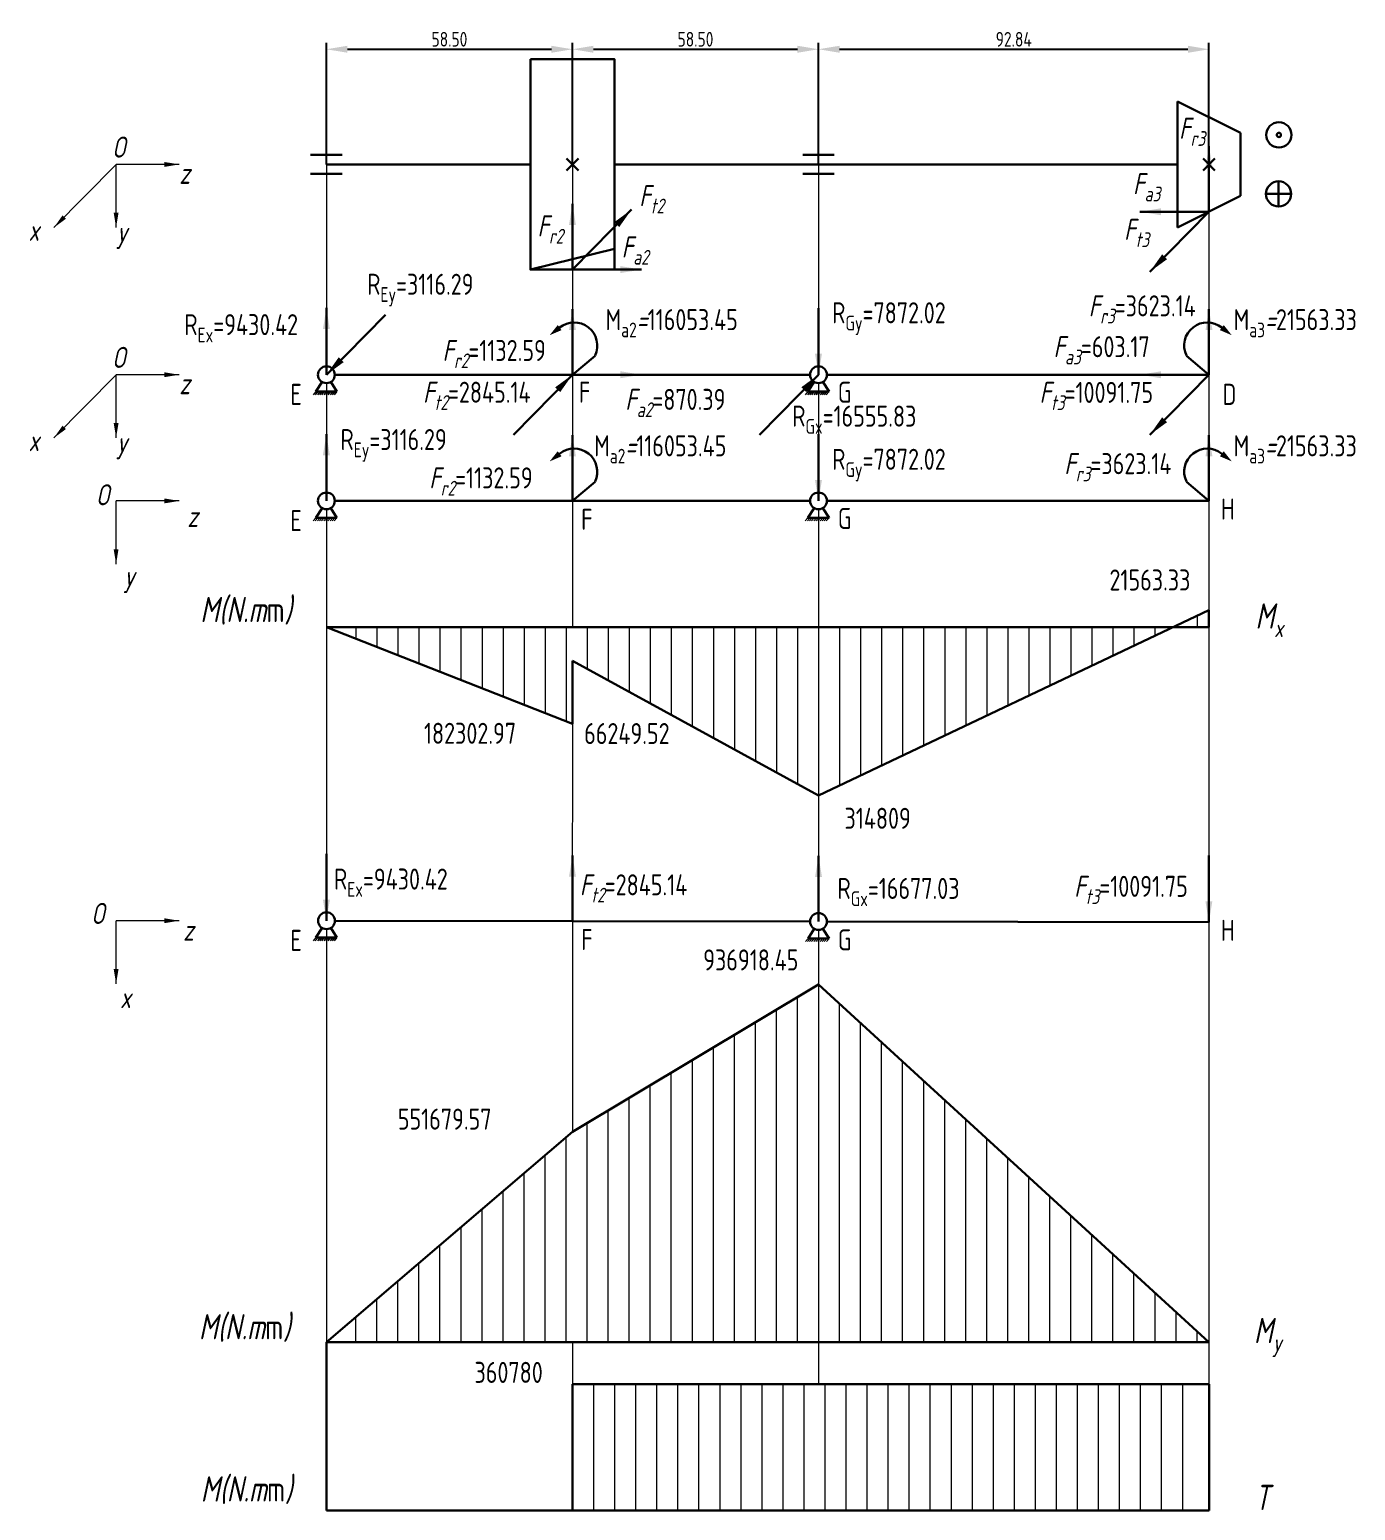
# Model space of a CAD drawing. Header units: millimetres. Extents: x -1216 to -109, y 1015 to 1367.
# Drawn here: x -423.9 to -108.7, y 1014.9 to 1367 of the extents above; entities that cross this region are included whole.
import ezdxf

# ---------------------------------------------------------------- set-up
doc = ezdxf.new("R2010")
doc.units = ezdxf.units.MM
doc.header["$MEASUREMENT"] = 0
doc.header["$PDMODE"] = 33
doc.header["$PDSIZE"] = 1
doc.layers.add('AM_0', color=7, linetype='Continuous', lineweight=30)
doc.layers.add('AM_4', color=3, linetype='Continuous', lineweight=15)
doc.styles.get("Standard").update_dxf_attribs({"font": 'tcvn+7284-2003i.ttf', "width": 0.8, "height": 3.5})
doc.styles.add('VKT', font='tcvn+7284-2003i.ttf', dxfattribs={"width": 0.8, "height": 3.5})
doc.dimstyles.new('AM_ISO$7', dxfattribs={"dimtxt": 3.5, "dimasz": 3.5, "dimexe": 1, "dimexo": 1, "dimgap": 1.5, "dimtad": 1, "dimdsep": 46, "dimtxsty": 'Standard', "dimcen": 0, "dimclrd": 256, "dimclre": 256, "dimclrt": 2, "dimadec": 0, "dimazin": 2, "dimtp": 0.1, "dimtm": 0.1, "dimtfac": 0.71, "dimtdec": 3, "dimtmove": 0, "dimatfit": 3, "dimfxl": 1, "dimlwd": -1, "dimlwe": -1, "dimarcsym": 1})
doc.dimstyles.new('MyTemplate', dxfattribs={"dimtxt": 3.5, "dimasz": 5, "dimexe": 1.5, "dimexo": 0, "dimtad": 1, "dimtoh": 1, "dimzin": 0, "dimdsep": 46, "dimtxsty": 'Standard', "dimcen": 5, "dimclrd": 3, "dimclre": 3, "dimclrt": 1, "dimadec": 0, "dimazin": 0, "dimtfac": 1, "dimtofl": 0, "dimtmove": 0, "dimatfit": 3, "dimfxl": 1, "dimtolj": 1, "dimtzin": 0, "dimlwd": -1, "dimlwe": -1, "dimarcsym": 0})

# ---------------------------------------------------------------- blocks, each defined once
blk = doc.blocks.new('*D9')
at = {"color": 3, "transparency": 16777216}
for p, q in [((-294.84, 1334.9), (-294.84, 1363.78)), ((-236.34, 1334.9), (-236.34, 1363.78)), ((-289.84, 1362.28), (-241.34, 1362.28))]:
    blk.add_line(p, q, dxfattribs=at)
for points in [[(-289.84, 1363.11), (-289.84, 1361.45), (-294.84, 1362.28)], [(-241.34, 1363.11), (-241.34, 1361.45), (-236.34, 1362.28)]]:
    blk.add_solid(points, dxfattribs=at)
at = {"layer": 'Defpoints', "color": 0, "transparency": 16777216}
for p in [(-236.34, 1362.28), (-294.84, 1334.9), (-236.34, 1334.9)]:
    blk.add_point(p, dxfattribs=at)
at = {"color": 1, "transparency": 16777216, "insert": (-265.59, 1364.66), "char_height": 3.5, "attachment_point": 5}
blk.add_mtext('\\A1;58.50', dxfattribs=at)
blk = doc.blocks.new('*D14')
at = {"color": 3, "transparency": 16777216}
for p, q in [((-236.34, 1334.9), (-236.34, 1363.78)), ((-143.5, 1334.9), (-143.5, 1363.78)), ((-231.34, 1362.28), (-148.5, 1362.28))]:
    blk.add_line(p, q, dxfattribs=at)
for points in [[(-231.34, 1363.11), (-231.34, 1361.45), (-236.34, 1362.28)], [(-148.5, 1363.11), (-148.5, 1361.45), (-143.5, 1362.28)]]:
    blk.add_solid(points, dxfattribs=at)
at = {"layer": 'Defpoints', "color": 0, "transparency": 16777216}
for p in [(-143.5, 1362.28), (-236.34, 1334.9), (-143.5, 1334.9)]:
    blk.add_point(p, dxfattribs=at)
at = {"color": 1, "transparency": 16777216, "insert": (-189.92, 1364.65), "char_height": 3.5, "attachment_point": 5}
blk.add_mtext('\\A1;92.84', dxfattribs=at)
blk = doc.blocks.new('*D16')
at = {"color": 3, "transparency": 16777216}
for p, q in [((-353.34, 1334.9), (-353.34, 1363.78)), ((-294.84, 1334.9), (-294.84, 1363.78)), ((-348.34, 1362.28), (-299.84, 1362.28))]:
    blk.add_line(p, q, dxfattribs=at)
for points in [[(-348.34, 1363.11), (-348.34, 1361.45), (-353.34, 1362.28)], [(-299.84, 1363.11), (-299.84, 1361.45), (-294.84, 1362.28)]]:
    blk.add_solid(points, dxfattribs=at)
at = {"layer": 'Defpoints', "color": 0, "transparency": 16777216}
for p in [(-294.84, 1362.28), (-353.34, 1334.9), (-294.84, 1334.9)]:
    blk.add_point(p, dxfattribs=at)
at = {"color": 1, "transparency": 16777216, "insert": (-324.09, 1364.66), "char_height": 3.5, "attachment_point": 5}
blk.add_mtext('\\A1;58.50', dxfattribs=at)

msp = doc.modelspace()

# ---------------------------------------------------------------- linework, layer by layer
at = {"layer": 'AM_0'}
for p, q in [((-151, 1349.901), (-151, 1319.901)), ((-136, 1342.401), (-151, 1349.901)), ((-136, 1334.901), (-136, 1342.401)), ((-357.09, 1337.151), (-349.59, 1337.151)), ((-304.84, 1334.901), (-353.34, 1334.901)), ((-293.426, 1336.315), (-296.254, 1333.486)), ((-296.254, 1336.315), (-293.426, 1333.486)), ((-236.34, 1334.901), (-284.84, 1334.901)), ((-240.09, 1337.151), (-232.59, 1337.151)), ((-236.34, 1334.901), (-151, 1334.901)), ((-142.086, 1336.315), (-144.914, 1333.486)), ((-144.914, 1336.315), (-142.086, 1333.486)), ((-136, 1334.901), (-136, 1327.401)), ((-357.09, 1332.651), (-349.59, 1332.651)), ((-240.09, 1332.651), (-232.59, 1332.651)), ((-126.952, 1330.885), (-126.952, 1324.885)), ((-136, 1327.401), (-151, 1319.901)), ((-129.952, 1327.885), (-123.952, 1327.885)), ((-304.84, 1309.901), (-284.84, 1314.844)), ((-354.357, 1283.179), (-355.84, 1280.901)), ((-353.34, 1284.901), (-353.34, 1284.901)), ((-352.323, 1283.179), (-350.84, 1280.901)), ((-351.34, 1284.901), (-238.34, 1284.901)), ((-237.357, 1283.179), (-238.84, 1280.901)), ((-235.323, 1283.179), (-233.84, 1280.901)), ((-234.34, 1284.901), (-143.5, 1284.901)), ((-355.84, 1280.901), (-350.84, 1280.901)), ((-355.34, 1280.901), (-355.84, 1280.901)), ((-354.84, 1280.901), (-355.34, 1280.901)), ((-354.84, 1280.901), (-354.34, 1280.901)), ((-354.34, 1280.901), (-353.84, 1280.901)), ((-353.84, 1280.901), (-353.34, 1280.901)), ((-353.34, 1280.901), (-352.84, 1280.901)), ((-352.84, 1280.901), (-352.34, 1280.901)), ((-351.84, 1280.901), (-351.34, 1280.901)), ((-351.34, 1280.901), (-350.84, 1280.901)), ((-238.84, 1280.901), (-233.84, 1280.901)), ((-238.34, 1280.901), (-238.84, 1280.901)), ((-237.84, 1280.901), (-238.34, 1280.901)), ((-237.84, 1280.901), (-237.34, 1280.901)), ((-237.34, 1280.901), (-236.84, 1280.901)), ((-236.84, 1280.901), (-236.34, 1280.901)), ((-236.34, 1280.901), (-235.84, 1280.901)), ((-235.84, 1280.901), (-235.34, 1280.901)), ((-234.84, 1280.901), (-234.34, 1280.901)), ((-234.34, 1280.901), (-233.84, 1280.901)), ((-353.34, 1254.901), (-353.34, 1254.901)), ((-351.34, 1254.901), (-238.34, 1254.901)), ((-234.34, 1254.901), (-143.5, 1254.901)), ((-354.357, 1253.179), (-355.84, 1250.901)), ((-355.84, 1250.901), (-350.84, 1250.901)), ((-355.34, 1250.901), (-355.84, 1250.901)), ((-354.84, 1250.901), (-355.34, 1250.901)), ((-354.84, 1250.901), (-354.34, 1250.901)), ((-354.34, 1250.901), (-353.84, 1250.901)), ((-353.84, 1250.901), (-353.34, 1250.901)), ((-353.34, 1250.901), (-352.84, 1250.901)), ((-352.84, 1250.901), (-352.34, 1250.901)), ((-352.323, 1253.179), (-350.84, 1250.901)), ((-351.84, 1250.901), (-351.34, 1250.901)), ((-351.34, 1250.901), (-350.84, 1250.901)), ((-237.357, 1253.179), (-238.84, 1250.901)), ((-238.84, 1250.901), (-233.84, 1250.901)), ((-238.34, 1250.901), (-238.84, 1250.901)), ((-237.84, 1250.901), (-238.34, 1250.901)), ((-237.84, 1250.901), (-237.34, 1250.901)), ((-237.34, 1250.901), (-236.84, 1250.901)), ((-236.84, 1250.901), (-236.34, 1250.901)), ((-236.34, 1250.901), (-235.84, 1250.901)), ((-235.84, 1250.901), (-235.34, 1250.901)), ((-235.323, 1253.179), (-233.84, 1250.901)), ((-234.84, 1250.901), (-234.34, 1250.901)), ((-234.34, 1250.901), (-233.84, 1250.901)), ((-236.34, 1184.901), (-143.5, 1228.901)), ((-143.5, 1224.901), (-143.5, 1228.901)), ((-143.5, 1224.901), (-353.34, 1224.901)), ((-294.84, 1201.901), (-353.34, 1224.901)), ((-294.84, 1201.901), (-294.84, 1216.901)), ((-236.34, 1184.901), (-294.84, 1216.901)), ((-351.333, 1155.074), (-238.326, 1154.904)), ((-234.326, 1154.898), (-143.5, 1154.761)), ((-354.35, 1153.37), (-355.833, 1151.092)), ((-352.316, 1153.37), (-350.833, 1151.092)), ((-237.343, 1153.179), (-238.826, 1150.901)), ((-235.309, 1153.179), (-233.826, 1150.901)), ((-355.833, 1151.092), (-350.833, 1151.092)), ((-355.333, 1151.092), (-355.833, 1151.092)), ((-354.833, 1151.092), (-355.333, 1151.092)), ((-354.833, 1151.092), (-354.333, 1151.092)), ((-354.333, 1151.092), (-353.833, 1151.092)), ((-353.833, 1151.092), (-353.333, 1151.092)), ((-353.333, 1151.092), (-352.833, 1151.092)), ((-352.833, 1151.092), (-352.333, 1151.092)), ((-351.833, 1151.092), (-351.333, 1151.092)), ((-351.333, 1151.092), (-350.833, 1151.092)), ((-238.826, 1150.901), (-233.826, 1150.901)), ((-238.326, 1150.901), (-238.826, 1150.901)), ((-237.826, 1150.901), (-238.326, 1150.901)), ((-237.826, 1150.901), (-237.326, 1150.901)), ((-237.326, 1150.901), (-236.826, 1150.901)), ((-236.826, 1150.901), (-236.326, 1150.901)), ((-236.326, 1150.901), (-235.826, 1150.901)), ((-235.826, 1150.901), (-235.326, 1150.901)), ((-234.826, 1150.901), (-234.326, 1150.901)), ((-234.326, 1150.901), (-233.826, 1150.901)), ((-294.833, 1104.901), (-236.333, 1139.901)), ((-236.333, 1139.901), (-143.5, 1054.901)), ((-294.833, 1104.901), (-353.333, 1054.901)), ((-353.333, 1054.901), (-353.333, 1014.901)), ((-353.333, 1054.901), (-143.5, 1054.901)), ((-236.333, 1054.901), (-241.333, 1054.901)), ((-143.493, 1044.901), (-294.833, 1044.901)), ((-294.833, 1044.901), (-294.833, 1014.901)), ((-143.493, 1014.901), (-143.493, 1044.901)), ((-353.333, 1014.901), (-143.493, 1014.901))]:
    msp.add_line(p, q, dxfattribs=at)
at = {"layer": 'AM_0', "color": 3}
for p, q in [((-294.84, 1284.901), (-289.477, 1289.4)), ((-143.5, 1284.901), (-148.862, 1289.4)), ((-294.84, 1254.901), (-289.477, 1259.4)), ((-143.5, 1254.901), (-148.862, 1259.4))]:
    msp.add_line(p, q, dxfattribs=at)
at = {"layer": 'AM_0'}
msp.add_lwpolyline([(-304.84, 1359.901), (-284.84, 1359.901), (-284.84, 1309.901), (-304.84, 1309.901)], close=True, dxfattribs=at)
at = {"layer": 'AM_0', "color": 3}
for points in [[(-300.261, 1294.292, 0, 1.5, 0), (-297.89, 1296.106, 1.5, 1.5, 0)], [(-138.078, 1294.292, 0, 1.5, 0), (-140.45, 1296.106, 1.5, 1.5, 0)], [(-300.261, 1264.292, 0, 1.5, 0), (-297.89, 1266.106, 1.5, 1.5, 0)], [(-138.078, 1264.292, 0, 1.5, 0), (-140.45, 1266.106, 1.5, 1.5, 0)]]:
    msp.add_lwpolyline(points, format="xyseb", dxfattribs=at)
at = {"layer": 'AM_0'}
for centre, radius in [((-126.883, 1341.916), 3), ((-126.952, 1327.885), 3), ((-353.34, 1284.901), 2), ((-236.34, 1284.901), 2), ((-353.34, 1254.901), 2), ((-236.34, 1254.901), 2), ((-353.333, 1155.092), 2), ((-236.326, 1154.901), 2)]:
    msp.add_circle(centre, radius, dxfattribs=at)
at = {"layer": 'AM_0', "color": 3}
for centre, start, end in [((-294.434, 1291.842), 334.56484, 129.01867), ((-143.905, 1291.842), 50.98133, 205.43516), ((-294.434, 1261.842), 334.56484, 129.01867), ((-143.905, 1261.842), 50.98133, 205.43516)]:
    msp.add_arc(centre, 5.489, start, end, dxfattribs=at)
at = {"layer": 'AM_0'}
msp.add_point((-126.883, 1341.916), dxfattribs=at)
msp.add_point((-126.883, 1341.916), dxfattribs=at)
at = {"layer": 'AM_4'}
for p, q in [((-353.34, 1334.901), (-353.34, 1284.901)), ((-294.84, 1334.901), (-294.84, 1224.901)), ((-236.34, 1334.901), (-236.34, 1284.901)), ((-143.5, 1334.901), (-143.5, 1014.901)), ((-403.338, 1324.844), (-403.34, 1324.844)), ((-353.34, 1282.901), (-353.34, 1254.901)), ((-236.34, 1282.901), (-236.34, 1254.901)), ((-355.84, 1280.901), (-356.483, 1280.135)), ((-355.34, 1280.901), (-355.983, 1280.135)), ((-354.84, 1280.901), (-355.483, 1280.135)), ((-354.34, 1280.901), (-354.983, 1280.135)), ((-353.84, 1280.901), (-354.483, 1280.135)), ((-353.34, 1280.901), (-353.983, 1280.135)), ((-352.84, 1280.901), (-353.483, 1280.135)), ((-352.34, 1280.901), (-352.983, 1280.135)), ((-351.84, 1280.901), (-352.483, 1280.135)), ((-351.34, 1280.901), (-351.983, 1280.135)), ((-350.84, 1280.901), (-351.483, 1280.135)), ((-238.84, 1280.901), (-239.483, 1280.135)), ((-238.34, 1280.901), (-238.983, 1280.135)), ((-237.84, 1280.901), (-238.483, 1280.135)), ((-237.34, 1280.901), (-237.983, 1280.135)), ((-236.84, 1280.901), (-237.483, 1280.135)), ((-236.34, 1280.901), (-236.983, 1280.135)), ((-235.84, 1280.901), (-236.483, 1280.135)), ((-235.34, 1280.901), (-235.983, 1280.135)), ((-234.84, 1280.901), (-235.483, 1280.135)), ((-234.34, 1280.901), (-234.983, 1280.135)), ((-233.84, 1280.901), (-234.483, 1280.135)), ((-403.338, 1274.844), (-403.34, 1274.844)), ((-353.34, 1254.901), (-353.34, 1254.901)), ((-355.84, 1250.901), (-356.483, 1250.135)), ((-355.34, 1250.901), (-355.983, 1250.135)), ((-354.84, 1250.901), (-355.483, 1250.135)), ((-354.34, 1250.901), (-354.983, 1250.135)), ((-353.84, 1250.901), (-354.483, 1250.135)), ((-353.34, 1250.901), (-353.983, 1250.135)), ((-352.84, 1250.901), (-353.483, 1250.135)), ((-353.34, 1252.901), (-353.34, 1155.092)), ((-353.34, 1252.901), (-353.34, 1224.901)), ((-352.34, 1250.901), (-352.983, 1250.135)), ((-351.84, 1250.901), (-352.483, 1250.135)), ((-351.34, 1250.901), (-351.983, 1250.135)), ((-350.84, 1250.901), (-351.483, 1250.135)), ((-238.84, 1250.901), (-239.483, 1250.135)), ((-238.34, 1250.901), (-238.983, 1250.135)), ((-237.84, 1250.901), (-238.483, 1250.135)), ((-237.34, 1250.901), (-237.983, 1250.135)), ((-236.84, 1250.901), (-237.483, 1250.135)), ((-236.34, 1250.901), (-236.983, 1250.135)), ((-235.84, 1250.901), (-236.483, 1250.135)), ((-236.34, 1252.901), (-236.34, 1224.901)), ((-235.34, 1250.901), (-235.983, 1250.135)), ((-234.84, 1250.901), (-235.483, 1250.135)), ((-234.34, 1250.901), (-234.983, 1250.135)), ((-233.84, 1250.901), (-234.483, 1250.135)), ((-403.338, 1244.844), (-403.34, 1244.844)), ((-146.34, 1227.565), (-146.34, 1224.901)), ((-346.34, 1224.901), (-346.34, 1222.149)), ((-341.34, 1224.901), (-341.34, 1220.183)), ((-336.34, 1224.901), (-336.34, 1218.217)), ((-331.34, 1224.901), (-331.34, 1216.251)), ((-331.34, 1224.901), (-331.34, 1217.379)), ((-326.34, 1224.901), (-326.34, 1214.285)), ((-326.34, 1224.901), (-326.34, 1215.67)), ((-321.34, 1224.901), (-321.34, 1212.32)), ((-316.34, 1224.901), (-316.34, 1210.354)), ((-311.34, 1224.901), (-311.34, 1208.388)), ((-306.34, 1224.901), (-306.34, 1206.422)), ((-301.34, 1224.901), (-301.34, 1204.456)), ((-296.34, 1224.901), (-296.34, 1202.49)), ((-291.34, 1224.901), (-291.34, 1214.986)), ((-286.34, 1224.901), (-286.34, 1212.251)), ((-281.34, 1224.901), (-281.34, 1209.516)), ((-276.34, 1224.901), (-276.34, 1206.781)), ((-271.34, 1224.901), (-271.34, 1203.923)), ((-266.34, 1224.901), (-266.34, 1201.311)), ((-266.34, 1224.901), (-266.34, 1201.587)), ((-261.34, 1224.901), (-261.34, 1198.576)), ((-261.34, 1224.901), (-261.34, 1199.251)), ((-256.34, 1224.901), (-256.34, 1195.841)), ((-251.34, 1224.901), (-251.34, 1193.106)), ((-246.34, 1224.901), (-246.34, 1190.371)), ((-241.34, 1224.901), (-241.34, 1187.636)), ((-236.34, 1224.901), (-236.34, 1154.901)), ((-231.34, 1224.901), (-231.34, 1187.27)), ((-226.34, 1224.901), (-226.34, 1189.64)), ((-221.34, 1224.901), (-221.34, 1192.01)), ((-216.34, 1224.901), (-216.34, 1194.379)), ((-211.34, 1224.901), (-211.34, 1196.749)), ((-206.34, 1224.901), (-206.34, 1199.119)), ((-201.34, 1224.901), (-201.34, 1201.488)), ((-201.34, 1224.901), (-201.34, 1201.707)), ((-196.34, 1224.901), (-196.34, 1203.858)), ((-191.34, 1224.901), (-191.34, 1206.228)), ((-186.34, 1224.901), (-186.34, 1208.597)), ((-181.34, 1224.901), (-181.34, 1210.967)), ((-176.34, 1224.901), (-176.34, 1213.337)), ((-171.34, 1224.901), (-171.34, 1215.706)), ((-166.34, 1224.901), (-166.34, 1218.076)), ((-161.34, 1224.901), (-161.34, 1220.446)), ((-156.34, 1224.901), (-156.34, 1222.815)), ((-294.84, 1201.901), (-294.911, 1154.989)), ((-294.833, 1155.004), (-294.833, 1104.901)), ((-353.333, 1153.092), (-353.333, 1014.901)), ((-236.333, 1152.901), (-236.333, 1044.901)), ((-355.833, 1151.092), (-356.476, 1150.326)), ((-355.333, 1151.092), (-355.976, 1150.326)), ((-354.833, 1151.092), (-355.476, 1150.326)), ((-354.333, 1151.092), (-354.976, 1150.326)), ((-353.833, 1151.092), (-354.476, 1150.326)), ((-353.333, 1151.092), (-353.976, 1150.326)), ((-352.833, 1151.092), (-353.476, 1150.326)), ((-352.333, 1151.092), (-352.976, 1150.326)), ((-351.833, 1151.092), (-352.476, 1150.326)), ((-351.333, 1151.092), (-351.976, 1150.326)), ((-350.833, 1151.092), (-351.476, 1150.326)), ((-238.826, 1150.901), (-239.469, 1150.135)), ((-238.326, 1150.901), (-238.969, 1150.135)), ((-237.826, 1150.901), (-238.469, 1150.135)), ((-237.326, 1150.901), (-237.969, 1150.135)), ((-236.826, 1150.901), (-237.469, 1150.135)), ((-236.326, 1150.901), (-236.969, 1150.135)), ((-235.826, 1150.901), (-236.469, 1150.135)), ((-235.326, 1150.901), (-235.969, 1150.135)), ((-234.826, 1150.901), (-235.469, 1150.135)), ((-234.326, 1150.901), (-234.969, 1150.135)), ((-233.826, 1150.901), (-234.469, 1150.135)), ((-246.333, 1054.901), (-246.333, 1133.918)), ((-241.333, 1054.901), (-241.333, 1136.909)), ((-231.333, 1054.901), (-231.333, 1135.323)), ((-251.333, 1054.901), (-251.333, 1130.926)), ((-226.333, 1054.901), (-226.333, 1130.745)), ((-256.333, 1054.901), (-256.333, 1127.935)), ((-261.333, 1054.901), (-261.333, 1124.943)), ((-261.333, 1054.901), (-261.333, 1124.943)), ((-221.333, 1054.901), (-221.333, 1126.166)), ((-266.333, 1054.901), (-266.333, 1121.952)), ((-266.333, 1054.901), (-266.333, 1121.952)), ((-216.333, 1054.901), (-216.333, 1121.588)), ((-271.333, 1054.901), (-271.333, 1118.961)), ((-211.333, 1054.901), (-211.333, 1117.01)), ((-281.333, 1054.901), (-281.333, 1112.978)), ((-276.333, 1054.901), (-276.333, 1115.969)), ((-286.333, 1054.901), (-286.333, 1109.986)), ((-206.333, 1054.901), (-206.333, 1112.432)), ((-291.333, 1054.901), (-291.333, 1106.995)), ((-201.333, 1054.901), (-201.333, 1107.854)), ((-201.333, 1054.901), (-201.333, 1107.854)), ((-296.333, 1054.901), (-296.333, 1103.619)), ((-196.333, 1054.901), (-196.333, 1103.276)), ((-301.333, 1054.901), (-301.333, 1099.345)), ((-191.333, 1054.901), (-191.333, 1098.698)), ((-306.333, 1054.901), (-306.333, 1095.072)), ((-186.333, 1054.901), (-186.333, 1094.12)), ((-311.333, 1054.901), (-311.333, 1090.798)), ((-181.333, 1054.901), (-181.333, 1089.542)), ((-316.333, 1054.901), (-316.333, 1086.525)), ((-176.333, 1054.901), (-176.333, 1084.963)), ((-321.333, 1054.901), (-321.333, 1082.251)), ((-326.333, 1054.901), (-326.333, 1077.978)), ((-326.333, 1054.901), (-326.333, 1077.978)), ((-171.333, 1054.901), (-171.333, 1080.385)), ((-166.333, 1054.901), (-166.333, 1075.807)), ((-331.333, 1054.901), (-331.333, 1073.704)), ((-331.333, 1054.901), (-331.333, 1073.704)), ((-161.333, 1054.901), (-161.333, 1071.229)), ((-336.333, 1054.901), (-336.333, 1069.431)), ((-341.333, 1054.901), (-341.333, 1065.157)), ((-156.333, 1054.901), (-156.333, 1066.651)), ((-346.333, 1054.901), (-346.333, 1060.884)), ((-151.333, 1054.901), (-151.333, 1062.073)), ((-146.333, 1054.901), (-146.333, 1057.495)), ((-294.833, 1054.901), (-294.833, 1044.901)), ((-289.833, 1044.901), (-289.833, 1014.901)), ((-284.833, 1044.901), (-284.833, 1014.901)), ((-279.833, 1044.901), (-279.833, 1014.901)), ((-274.833, 1044.901), (-274.833, 1014.901)), ((-269.833, 1044.901), (-269.833, 1014.901)), ((-264.833, 1044.901), (-264.833, 1014.901)), ((-264.833, 1044.901), (-264.833, 1014.901)), ((-259.833, 1044.901), (-259.833, 1014.901)), ((-259.833, 1044.901), (-259.833, 1014.901)), ((-254.833, 1044.901), (-254.833, 1014.901)), ((-249.833, 1044.901), (-249.833, 1014.901)), ((-244.833, 1044.901), (-244.833, 1014.901)), ((-239.833, 1044.901), (-239.833, 1014.901)), ((-234.833, 1044.901), (-234.833, 1014.901)), ((-229.833, 1044.901), (-229.833, 1014.901)), ((-224.833, 1044.901), (-224.833, 1014.901)), ((-219.833, 1044.901), (-219.833, 1014.901)), ((-214.833, 1044.901), (-214.833, 1014.901)), ((-209.833, 1044.901), (-209.833, 1014.901)), ((-204.833, 1044.901), (-204.833, 1014.901)), ((-204.833, 1044.901), (-204.833, 1014.901)), ((-199.833, 1044.901), (-199.833, 1014.901)), ((-194.833, 1044.901), (-194.833, 1014.901)), ((-189.833, 1044.901), (-189.833, 1014.901)), ((-184.833, 1044.901), (-184.833, 1014.901)), ((-179.833, 1044.901), (-179.833, 1014.901)), ((-174.833, 1044.901), (-174.833, 1014.901)), ((-169.833, 1044.901), (-169.833, 1014.901)), ((-164.833, 1044.901), (-164.833, 1014.901)), ((-159.833, 1044.901), (-159.833, 1014.901)), ((-154.833, 1044.901), (-154.833, 1014.901)), ((-149.833, 1044.901), (-149.833, 1014.901))]:
    msp.add_line(p, q, dxfattribs=at)

# ---------------------------------------------------------------- texts
at = {"layer": 'AM_0', "attachment_point": 1, "style": 'VKT'}
for s, width, gutter_width, heights, insert, char_height in [('\\A1;{\\fTCVN 7284|b0|i1|c163|p34;F\\H0.7x;\\S^ r3;}', 4.01145, 8.75, [0], (-150.591, 1346.002), 5), ('\\A1;{\\fTCVN 7284|b0|i1|c163|p34;F\\H0.7x;\\S^ a3;}', 4.01145, 8.75, [0], (-161.548, 1332.816), 5), ('\\A1;{\\fTCVN 7284|b0|i1|c163|p34;F\\H0.7x;\\S^ t2;}', 4.01145, 8.75, [0], (-278.949, 1329.965), 5), ('\\A1;{\\fTCVN 7284|b0|i1|c163|p34;F\\H0.7x;\\S^ r2;}', 4.01145, 8.75, [0], (-303.147, 1322.786), 5), ('\\A1;{\\fTCVN 7284|b0|i1|c163|p34;F\\H0.7x;\\S^ t3;}', 5, 8.75, [0], (-163.672, 1321.952), 5), ('\\A1;{\\fTCVN 7284|b0|i1|c163|p34;F\\H0.7x;\\S^ a2;}', 4.01145, 8.75, [0], (-283.129, 1317.776), 5), ('\\A1;R{\\H0.7x;\\S^ Ey;}=3116.29', 4.01145, 8.75, [3.43], (-343.65, 1308.915), 5), ('\\A1;{\\fTCVN 7284|b0|i1|c163|p34;F\\H0.7x;\\S^ r3;}=3623.14', 4.01145, 8.75, [0], (-172.094, 1303.783), 5), ('\\A1;R{\\H0.7x;\\S^ Ex;}=9430.42', 4.01145, 8.75, [3.43], (-387.123, 1299.311), 5), ('\\A1;M{\\H0.7x;\\S^ a2;\\fTCVN 7284|b0|i1|c163|p34;\\H1.42857x;=}116053.45', 4.01145, 8.75, [3.43], (-286.981, 1300.499), 5), ('\\A1;R{\\H0.7x;\\S^ Gy;}=7872.02', 5, 8.75, [3.43], (-233.098, 1302.124), 5), ('\\A1;M{\\H0.7x;\\S^ a3;\\fTCVN 7284|b0|i1|c163|p34;\\H1.42857x;=}21563.33', 4.01145, 8.75, [3.43], (-137.651, 1300.499), 5), ('\\A1;{\\fTCVN 7284|b0|i1|c163|p34;F\\H0.7x;\\S^ r2;}=1132.59', 4.01145, 8.75, [0], (-325.73, 1293.172), 5), ('\\A1;{\\fTCVN 7284|b0|i1|c163|p34;F\\H0.7x;\\S^ a3;}=603.17', 4.01145, 8.75, [0], (-180.456, 1294.066), 5), ('E', 4.13379, 6.25, [0], (-361.927, 1282.721), 5), ('\\A1;{\\fTCVN 7284|b0|i1|c163|p34;F\\H0.7x;\\S^ t2;}=2845.14', 4.01145, 8.75, [0], (-330.349, 1283.244), 5), ('F', 4.13379, 6.25, [0], (-293.327, 1283.244), 5), ('\\A1;{\\fTCVN 7284|b0|i1|c163|p34;F\\H0.7x;\\S^ a2;}=870.39', 4.01145, 8.75, [0], (-282.279, 1281.536), 5), ('G', 4.13379, 6.25, [0], (-231.756, 1283.236), 5), ('\\A1;{\\fTCVN 7284|b0|i1|c163|p34;F\\H0.7x;\\S^ t3;}=10091.75', 5, 8.75, [0], (-183.79, 1283.202), 5), ('D', 4.13379, 6.25, [0], (-140.284, 1282.741), 5), ('\\A1;R{\\H0.7x;\\S^ Gx;}=16555.83', 4.01145, 8.75, [3.43], (-242.589, 1277.563), 5), ('\\A1;R{\\H0.7x;\\S^ Ey;}=3116.29', 4.01145, 8.75, [3.43], (-350.001, 1271.99), 5), ('\\A1;M{\\H0.7x;\\S^ a2;\\fTCVN 7284|b0|i1|c163|p34;\\H1.42857x;=}116053.45', 4.01145, 8.75, [3.43], (-289.688, 1270.499), 5), ('\\A1;M{\\H0.7x;\\S^ a3;\\fTCVN 7284|b0|i1|c163|p34;\\H1.42857x;=}21563.33', 4.01145, 8.75, [3.43], (-137.651, 1270.499), 5), ('\\A1;R{\\H0.7x;\\S^ Gy;}=7872.02', 5, 8.75, [3.43], (-233.098, 1267.301), 5), ('\\A1;{\\fTCVN 7284|b0|i1|c163|p34;F\\H0.7x;\\S^ r3;}=3623.14', 4.01145, 8.75, [0], (-177.879, 1266.255), 5), ('\\A1;{\\fTCVN 7284|b0|i1|c163|p34;F\\H0.7x;\\S^ r2;}=1132.59', 4.01145, 8.75, [0], (-328.876, 1262.879), 5), ('H', 4.13379, 6.25, [0], (-140.662, 1255.468), 5), ('E', 4.13379, 6.25, [0], (-361.927, 1252.721), 5), ('F', 4.13379, 6.25, [0], (-292.781, 1253.005), 5), ('G', 4.13379, 6.25, [0], (-231.756, 1253.236), 5), ('{\\fTCVN 7284|b0|i1|c163|p34;M(N.m}m{\\fTCVN 7284|b0|i1|c163|p34;)}', 22.66969, 17.5, [0], (-383.34, 1232.077), 6), ('\\A1;{\\fTCVN 7284|b0|i1|c163|p34;M\\fTCVN 7284|b0|i1|c0|p34;\\H0.7x;\\S^ x;}', 22.66969, 17.5, [0], (-132.466, 1230.549), 6), ('\\A1;R{\\H0.7x;\\S^ Ex;}=9430.42', 4.01145, 8.75, [3.43], (-351.537, 1167.499), 5), ('\\A1;{\\fTCVN 7284|b0|i1|c163|p34;F\\H0.7x;\\S^ t2;}=2845.14', 4.01145, 8.75, [0], (-293.079, 1166.128), 5), ('\\A1;{\\fTCVN 7284|b0|i1|c163|p34;F\\H0.7x;\\S^ t3;}=10091.75', 5, 8.75, [0], (-175.538, 1165.768), 5), ('\\A1;R{\\H0.7x;\\S^ Gx;}=16677.03', 4.01145, 8.75, [3.43], (-231.838, 1165.272), 5), ('H', 4.13379, 6.25, [0], (-140.67, 1155.32), 5), ('E', 4.13379, 6.25, [0], (-361.92, 1152.913), 5), ('F', 4.13379, 6.25, [0], (-292.774, 1153.108), 5), ('G', 4.13379, 6.25, [0], (-231.749, 1153.055), 5), ('{\\fTCVN 7284|b0|i1|c163|p34;M(N.m}m{\\fTCVN 7284|b0|i1|c163|p34;)}', 22.66969, 17.5, [0], (-383.657, 1061.562), 6), ('\\A1;{\\fTCVN 7284|b0|i1|c163|p34;M\\fTCVN 7284|b0|i1|c0|p34;\\H0.7x;\\S^ y;}', 22.66969, 17.5, [0], (-132.818, 1060.667), 6), ('{\\fTCVN 7284|b0|i1|c163|p34;M(N.m}m{\\fTCVN 7284|b0|i1|c163|p34;)}', 22.66969, 17.5, [0], (-383.216, 1023.002), 6), ('{\\fTCVN 7284|b0|i1|c163|p34;T}', 22.66969, 17.5, [0], (-132.645, 1020.977), 6)]:
    msp.add_mtext_dynamic_manual_height_columns(s, width=width, gutter_width=gutter_width, heights=heights, dxfattribs=dict(at, insert=insert, char_height=char_height))
at = {"layer": 'AM_0', "char_height": 5, "attachment_point": 1}
for s, width, insert in [('21563.33', 9.81837, (-167.16, 1238.601)), ('182302.97', 16.99161, (-330.142, 1202.151)), ('66249.52', 22.20238, (-292.057, 1202.091)), ('314809', 27.16835, (-230.157, 1181.943)), ('936918.45', 35.68414, (-263.754, 1148.272)), ('551679.57', 17.66299, (-336.362, 1110.427))]:
    msp.add_mtext_dynamic_manual_height_columns(s, width=width, gutter_width=17.5, heights=[0], dxfattribs=dict(at, insert=insert))
at = {"layer": 'AM_4', "char_height": 5, "attachment_point": 1, "style": 'VKT'}
for s, insert in [('{\\fTCVN 7284|b0|i1|c163|p34;O}', (-404.315, 1341.525)), ('{\\fTCVN 7284|b0|i1|c163|p34;z}', (-388.305, 1335.271)), ('{\\fTCVN 7284|b0|i1|c163|p34;x}', (-424.175, 1321.726)), ('{\\fTCVN 7284|b0|i1|c163|p34;y}', (-403.219, 1321.322)), ('{\\fTCVN 7284|b0|i1|c163|p34;O}', (-404.315, 1291.525)), ('{\\fTCVN 7284|b0|i1|c163|p34;z}', (-388.305, 1285.271)), ('{\\fTCVN 7284|b0|i1|c163|p34;x}', (-424.175, 1271.726)), ('{\\fTCVN 7284|b0|i1|c163|p34;y}', (-403.219, 1271.322)), ('{\\fTCVN 7284|b0|i1|c163|p34;O}', (-408.155, 1258.862)), ('{\\fTCVN 7284|b0|i1|c163|p34;z}', (-386.403, 1253.7)), ('{\\fTCVN 7284|b0|i1|c163|p34;y}', (-401.475, 1239.511)), ('{\\fTCVN 7284|b0|i1|c163|p34;O}', (-409.292, 1159.326)), ('{\\fTCVN 7284|b0|i1|c163|p34;z}', (-387.415, 1155.321)), ('{\\fTCVN 7284|b0|i1|c163|p34;x}', (-402.387, 1139.309))]:
    msp.add_mtext_dynamic_manual_height_columns(s, width=3.16208, gutter_width=8.96, heights=[0], dxfattribs=dict(at, insert=insert))
at = {"layer": 'AM_4', "insert": (-318.127, 1050.208), "char_height": 5, "attachment_point": 1}
msp.add_mtext_dynamic_manual_height_columns('{\\C0;360780}', width=12.18523, gutter_width=17.5, heights=[0], dxfattribs=at)

# ---------------------------------------------------------------- dimensions: what is measured, and where the dimension line sits
for base, p1, p2, picture, middle in [((-294.84, 1362.28), (-353.34, 1334.901), (-294.84, 1334.901), '*D16', (-324.09, 1364.655)), ((-236.34, 1362.28), (-294.84, 1334.901), (-236.34, 1334.901), '*D9', (-265.59, 1364.655)), ((-143.5, 1362.279), (-236.34, 1334.901), (-143.5, 1334.901), '*D14', (-189.92, 1364.654))]:
    dim = msp.add_linear_dim(base=base, p1=p1, p2=p2, dimstyle='MyTemplate')
    dim.commit()
    dim.dimension.update_dxf_attribs({"geometry": picture, "text_midpoint": middle})

# ---------------------------------------------------------------- leaders
at = {"layer": 'AM_0'}
for points in [[(-143.5, 1339.252), (-143.5, 1323.651)], [(-294.84, 1325.502), (-294.84, 1309.901)], [(-159.919, 1323.651), (-143.5, 1323.651)], [(-278.421, 1309.901), (-294.84, 1309.901)], [(-353.34, 1300.773), (-353.34, 1284.901)], [(-294.84, 1300.502), (-294.84, 1284.901)], [(-236.347, 1284.891), (-236.347, 1300.763)], [(-143.5, 1300.502), (-143.5, 1284.901)], [(-278.421, 1284.901), (-294.84, 1284.901)], [(-159.919, 1284.901), (-143.5, 1284.901)], [(-353.34, 1270.773), (-353.34, 1254.901)], [(-294.84, 1270.502), (-294.84, 1254.901)], [(-236.347, 1254.891), (-236.347, 1270.763)], [(-143.5, 1270.502), (-143.5, 1254.901)], [(-353.333, 1155.092), (-353.333, 1170.965)], [(-294.833, 1170.606), (-294.833, 1155.004)], [(-236.333, 1170.502), (-236.333, 1154.901)], [(-143.523, 1154.719), (-143.523, 1170.592)]]:
    msp.add_leader(points, dimstyle='MyTemplate', override={"dimgap": 0.625, "dimtad": 0}, dxfattribs=at)
for points in [[(-280.788, 1324.162), (-294.84, 1309.901)], [(-157.552, 1309.389), (-143.5, 1323.651)], [(-353.34, 1284.901), (-339.288, 1299.162)], [(-294.84, 1284.901), (-308.892, 1270.639)], [(-236.34, 1284.904), (-250.392, 1270.643)], [(-157.552, 1270.639), (-143.5, 1284.901)]]:
    msp.add_leader(points, dimstyle='MyTemplate', dxfattribs=at)
at = {"layer": 'AM_4'}
for points in [[(-418.113, 1319.901), (-403.34, 1334.901)], [(-403.34, 1319.901), (-403.34, 1334.901)], [(-388.34, 1334.901), (-403.34, 1334.901)], [(-388.34, 1284.901), (-403.34, 1284.901)], [(-418.113, 1269.901), (-403.34, 1284.901)], [(-403.34, 1269.901), (-403.34, 1284.901)], [(-403.34, 1239.901), (-403.34, 1254.901)], [(-388.34, 1254.901), (-403.34, 1254.901)], [(-403.333, 1140.092), (-403.333, 1155.092)], [(-388.333, 1155.092), (-403.333, 1155.092)]]:
    msp.add_leader(points, dimstyle='AM_ISO$7', override={"dimgap": 1.5, "dimtad": 0}, dxfattribs=at)

doc.saveas('drawing.dxf')
